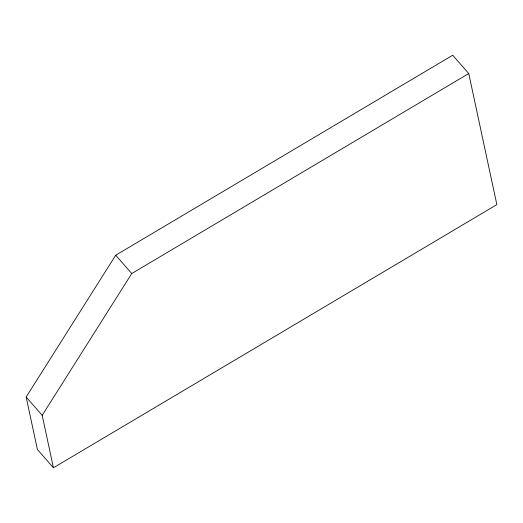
<?xml version="1.0" encoding="UTF-8"?>
<svg xmlns="http://www.w3.org/2000/svg" width="523" height="523" viewBox="0 0 523 523"><rect width="100%" height="100%" fill="white"/><g stroke="black" fill="none" stroke-linecap="round" stroke-linejoin="round"><path stroke-width="0.78" d="M26.15 397.029L115.714 255.224L452.709 55.229L468.752 73.54L496.85 204.617L53.431 467.771L37.388 449.46L26.15 397.029L42.186 415.34L53.431 467.771M42.186 415.34L131.75 273.542L468.752 73.54M115.714 255.224L131.75 273.542"/></g></svg>
